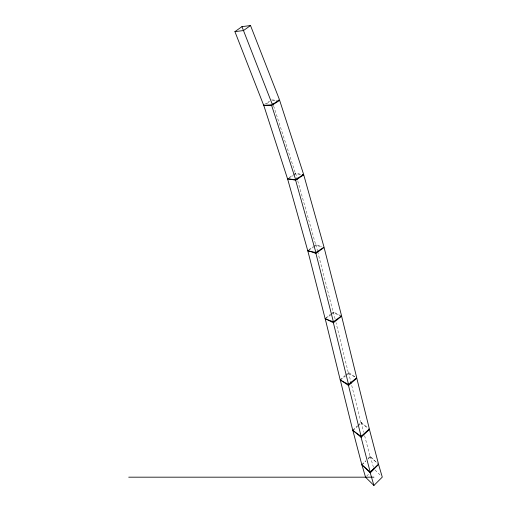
<?xml version="1.0" encoding="UTF-8"?>
<svg xmlns="http://www.w3.org/2000/svg" width="511" height="511" viewBox="0 0 511 511"><rect width="100%" height="100%" fill="white"/><g stroke="black" fill="none" stroke-linecap="round" stroke-linejoin="round"><path stroke-width="0.38" stroke-dasharray="2.56 1.92" d="M361.845 464.582L365.748 460.692M367.977 458.476L370.213 456.253L377.457 463.368M366.668 476.124L369.459 473.352M352.782 430.179L357.221 425.925M357.777 425.395L361.105 422.207L367.639 427.848M361.89 464.921L365.774 461.197M367.99 459.07L370.213 456.949L364.541 435.334M340.237 379.782L344.963 375.591M345.551 375.068L348.508 372.449L355.509 377.297M352.833 430.588L357.559 426.398M358.147 425.874L361.105 423.255L351.37 383.997M325.743 318.091L330.445 314.322M331.032 313.856L333.383 311.972L340.243 315.504M340.275 380.152L345.57 375.917M346.158 375.451L348.508 373.567L336.034 322.748M308.983 249.617L312.758 246.89M313.39 246.436L315.907 244.622L321.853 246.704M325.207 318.902L330.866 314.814M331.498 314.361L333.383 313L340.818 315.606M266.41 103.912L269.61 101.644M289.386 177.368L293.129 174.883M293.755 174.468L295.626 173.223L301.522 174.417M308.414 250.467L313.409 247.152M314.035 246.736L315.907 245.491L321.802 246.685M264.308 104.563L269.648 101.159M288.287 178.614L292.956 175.637M293.621 175.209L295.626 173.938L301.445 174.296M272.446 100.533L276.336 100.041M271.648 99.888L276.745 100.201M348.508 373.567L356.052 377.45M361.105 423.255L369.376 428.978M370.213 456.949L377.936 463.618M375.036 470.005L380.606 475.479M273.609 105.93L295.626 173.938M370.213 456.253L373.484 467.418M295.626 173.223L296.693 177.03M297.76 180.83L315.907 245.491M361.105 422.207L363.736 432.242M315.907 244.622L317.478 250.767M317.67 251.533L333.383 313M348.508 372.449L350.603 380.919M333.383 311.972L335.273 319.669"/><path stroke-width="0.77" d="M370.015 472.796L373.918 468.906M370.213 472.796L378.574 464.467L382.279 477.121L373.918 485.45L365.557 477.236L361.845 464.582L370.213 472.796L373.918 485.45M370.213 472.1L361.105 437.359L369.421 429.387L378.53 464.129L370.213 472.1L361.89 464.921L352.782 430.179M348.508 385.511L356.78 378.178L369.376 428.978L361.105 436.311L352.833 430.588L340.237 379.782L348.508 385.511L361.105 436.311M333.383 322.799L341.61 316.207L356.735 377.801L348.508 384.393L340.275 380.152L325.156 318.557L333.383 322.799L348.508 384.393M315.907 253.392L324.083 247.49L341.565 315.868L333.383 321.77L325.207 318.902L307.724 250.524L315.907 253.392L333.383 321.77M234.919 31.637L241.952 26.642L250.518 25.55L279.447 99.645L272.414 104.64L263.848 105.732L234.919 31.637L243.479 30.551L250.518 25.55M295.626 180.249L303.738 174.864L324.019 247.132L315.907 252.517L307.794 250.882L287.514 178.614L295.626 180.249L315.907 252.517M265.829 105.125L271.648 105.49L279.658 100.386L303.63 174.436L295.626 179.54L287.616 179.042L263.644 104.991M128.721 477.178L373.918 477.178M278.201 100.297L279.658 100.386M302.263 174.564L303.738 174.864M353.376 430.69L361.105 437.359M241.952 26.642L272.414 104.64M272.874 103.663L273.359 105.177M271.648 105.49L295.626 179.54M296.904 177.79L297.332 179.31M350.795 381.685L351.178 383.224"/></g></svg>
